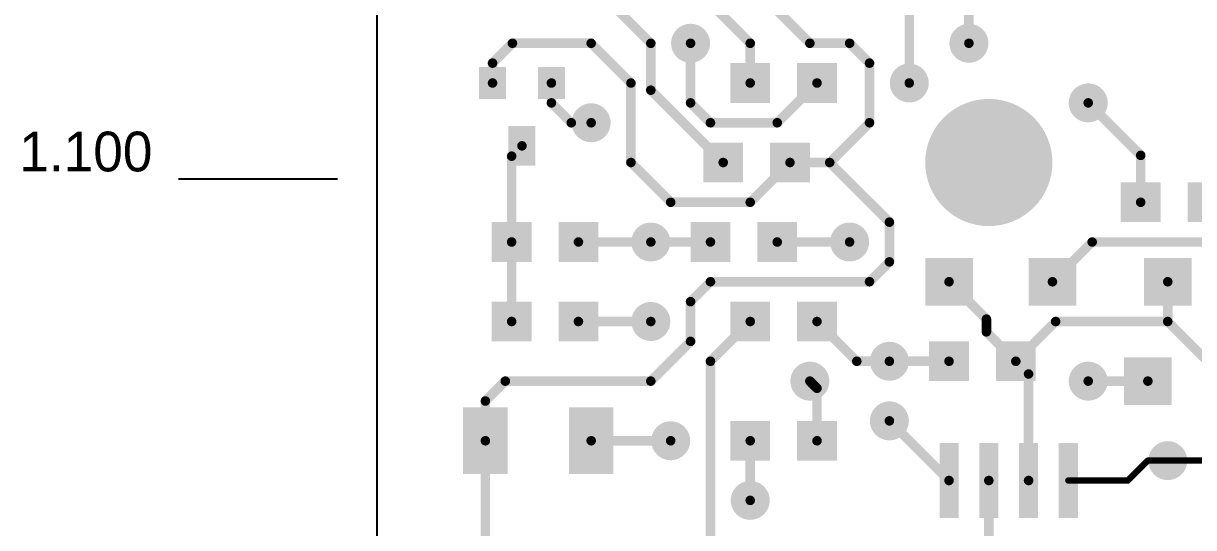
# Model space of a CAD drawing. Extents: x -0.35 to 2.85, y -0.25 to 2.55.
# Drawn here: x -0.345 to 1.127, y 0.862 to 1.496 of the extents above; entities that cross this region are included whole.
import ezdxf

# ---------------------------------------------------------------- set-up
doc = ezdxf.new("R2010")
doc.units = 0
doc.header["$MEASUREMENT"] = 0
doc.layers.get('0').update_dxf_attribs({"linetype": 'CONTINUOUS'})
doc.layers.add('TOP', color=7, linetype='CONTINUOUS')

msp = doc.modelspace()

# ---------------------------------------------------------------- linework, layer by layer
at = {"linetype": 'CONTINUOUS'}
for p, q in [((0.1, 0.4), (0.1, 2.5)), ((0.05, 1.3), (-0.15, 1.3))]:
    msp.add_line(p, q, dxfattribs=at)
at = {"layer": 'TOP'}
for points, const_width in [([(0.844, 1.596), (0.844, 1.471)], 0.012), ([(0.844, 1.471), (0.844, 1.596)], 0.012), ([(0.769, 1.421), (0.769, 1.571)], 0.012), ([(0.569, 1.471), (0.494, 1.546)], 0.012), ([(0.569, 1.546), (0.644, 1.471)], 0.012), ([(0.394, 1.521), (0.444, 1.471)], 0.012), ([(0.245, 1.446), (0.27, 1.471)], 0.012), ([(0.27, 1.471), (0.369, 1.471)], 0.012), ([(0.369, 1.471), (0.419, 1.421)], 0.012), ([(0.444, 1.471), (0.444, 1.412)], 0.012), ([(0.494, 1.396), (0.494, 1.471)], 0.012), ([(0.569, 1.421), (0.569, 1.471)], 0.012), ([(0.644, 1.471), (0.694, 1.471)], 0.012), ([(0.694, 1.471), (0.719, 1.446)], 0.012), ([(0.245, 1.421), (0.245, 1.446)], 0.012), ([(0.719, 1.446), (0.719, 1.371)], 0.012), ([(0.319, 1.396), (0.319, 1.421)], 0.012), ([(0.419, 1.421), (0.419, 1.321)], 0.012), ([(0.444, 1.412), (0.535, 1.321)], 0.012), ([(0.653, 1.421), (0.603, 1.371)], 0.012), ([(0.344, 1.371), (0.319, 1.396)], 0.012), ([(0.519, 1.371), (0.494, 1.396)], 0.012), ([(0.994, 1.396), (1.06, 1.33)], 0.012), ([(0.369, 1.371), (0.344, 1.371)], 0.012), ([(0.603, 1.371), (0.519, 1.371)], 0.012), ([(0.719, 1.371), (0.669, 1.321)], 0.012), ([(0.269, 1.329), (0.282, 1.342)], 0.012), ([(0.269, 1.221), (0.269, 1.329)], 0.012), ([(0.419, 1.321), (0.469, 1.271)], 0.012), ([(0.569, 1.271), (0.619, 1.321)], 0.012), ([(0.669, 1.321), (0.619, 1.321)], 0.012), ([(0.619, 1.321), (0.669, 1.321)], 0.012), ([(0.669, 1.321), (0.744, 1.246)], 0.012), ([(1.06, 1.33), (1.06, 1.271)], 0.012), ([(0.469, 1.271), (0.569, 1.271)], 0.012), ([(0.744, 1.246), (0.744, 1.196)], 0.012), ([(0.269, 1.121), (0.269, 1.221)], 0.012), ([(0.353, 1.221), (0.519, 1.221)], 0.012), ([(0.353, 1.221), (0.444, 1.221)], 0.012), ([(0.444, 1.221), (0.353, 1.221)], 0.012), ([(0.694, 1.221), (0.603, 1.221)], 0.012), ([(0.694, 1.221), (0.603, 1.221)], 0.012), ([(0.999, 1.221), (0.949, 1.171)], 0.012), ([(1.174, 1.221), (0.999, 1.221)], 0.012), ([(0.744, 1.196), (0.719, 1.171)], 0.012), ([(0.519, 1.171), (0.494, 1.146)], 0.012), ([(0.719, 1.171), (0.519, 1.171)], 0.012), ([(0.819, 1.171), (0.866, 1.124)], 0.012), ([(1.094, 1.171), (1.094, 1.121)], 0.012), ([(1.094, 1.121), (1.094, 1.171)], 0.012), ([(0.494, 1.146), (0.494, 1.096)], 0.012), ([(0.444, 1.121), (0.353, 1.121)], 0.012), ([(0.519, 1.071), (0.569, 1.121)], 0.012), ([(0.653, 1.121), (0.703, 1.071)], 0.012), ([(0.866, 1.124), (0.866, 1.108)], 0.012), ([(0.953, 1.121), (0.903, 1.071)], 0.012), ([(1.094, 1.121), (0.953, 1.121)], 0.012), ([(1.144, 1.071), (1.094, 1.121)], 0.012), ([(0.866, 1.108), (0.903, 1.071)], 0.012), ([(0.494, 1.096), (0.444, 1.046)], 0.012), ([(0.519, 0.821), (0.519, 1.071)], 0.012), ([(0.703, 1.071), (0.819, 1.071)], 0.012), ([(0.744, 1.071), (0.819, 1.071)], 0.012), ([(0.744, 1.071), (0.819, 1.071)], 0.012), ([(0.919, 1.055), (0.903, 1.071)], 0.012), ([(0.919, 0.921), (0.919, 1.055)], 0.012), ([(0.261, 1.046), (0.236, 1.021)], 0.012), ([(0.444, 1.046), (0.261, 1.046)], 0.012), ([(0.653, 1.037), (0.644, 1.046)], 0.012), ([(0.653, 1.037), (0.644, 1.046)], 0.012), ([(0.653, 1.037), (0.644, 1.046)], 0.012), ([(1.069, 1.046), (0.994, 1.046)], 0.012), ([(0.653, 0.971), (0.653, 1.037)], 0.012), ([(0.653, 0.971), (0.653, 1.037)], 0.012), ([(0.653, 0.971), (0.653, 1.037)], 0.012), ([(0.236, 1.021), (0.236, 0.971)], 0.012), ([(0.744, 0.996), (0.819, 0.921)], 0.012), ([(0.236, 0.838), (0.236, 0.971)], 0.012), ([(0.369, 0.971), (0.469, 0.971)], 0.012), ([(0.469, 0.971), (0.369, 0.971)], 0.012), ([(0.469, 0.971), (0.369, 0.971)], 0.012), ([(0.569, 0.971), (0.569, 0.896)], 0.012), ([(0.569, 0.971), (0.569, 0.896)], 0.012), ([(1.069, 0.946), (1.044, 0.921)], 0.008), ([(1.185, 0.946), (1.069, 0.946)], 0.008), ([(1.185, 0.946), (1.094, 0.946)], 0.008), ([(0.869, 0.921), (0.869, 0.846)], 0.012), ([(0.869, 0.921), (0.869, 0.846)], 0.012), ([(1.044, 0.921), (0.969, 0.921)], 0.008)]:
    msp.add_lwpolyline(points, dxfattribs=dict(at, const_width=const_width))
for points, const_width in [([(0.482, 1.471, 1), (0.506, 1.471, 1)], 0.025), ([(0.832, 1.471, 1), (0.856, 1.471, 1)], 0.025), ([(0.832, 1.471, 1), (0.856, 1.471, 1)], 0.025), ([(0.267, 1.471, 1), (0.273, 1.471, 1)], 0.006), ([(0.267, 1.471, 1), (0.273, 1.471, 1)], 0.006), ([(0.366, 1.471, 1), (0.372, 1.471, 1)], 0.006), ([(0.366, 1.471, 1), (0.372, 1.471, 1)], 0.006), ([(0.441, 1.471, 1), (0.447, 1.471, 1)], 0.006), ([(0.441, 1.471, 1), (0.447, 1.471, 1)], 0.006), ([(0.491, 1.471, 1), (0.497, 1.471, 1)], 0.006), ([(0.566, 1.471, 1), (0.572, 1.471, 1)], 0.006), ([(0.566, 1.471, 1), (0.572, 1.471, 1)], 0.006), ([(0.641, 1.471, 1), (0.647, 1.471, 1)], 0.006), ([(0.641, 1.471, 1), (0.647, 1.471, 1)], 0.006), ([(0.691, 1.471, 1), (0.697, 1.471, 1)], 0.006), ([(0.691, 1.471, 1), (0.697, 1.471, 1)], 0.006), ([(0.841, 1.471, 1), (0.847, 1.471, 1)], 0.006), ([(0.841, 1.471, 1), (0.847, 1.471, 1)], 0.006), ([(0.242, 1.446, 1), (0.248, 1.446, 1)], 0.006), ([(0.242, 1.446, 1), (0.248, 1.446, 1)], 0.006), ([(0.716, 1.446, 1), (0.722, 1.446, 1)], 0.006), ([(0.716, 1.446, 1), (0.722, 1.446, 1)], 0.006), ([(0.757, 1.421, 1), (0.781, 1.421, 1)], 0.025), ([(0.242, 1.421, 1), (0.248, 1.421, 1)], 0.006), ([(0.316, 1.421, 1), (0.322, 1.421, 1)], 0.006), ([(0.416, 1.421, 1), (0.422, 1.421, 1)], 0.006), ([(0.416, 1.421, 1), (0.422, 1.421, 1)], 0.006), ([(0.441, 1.412, 1), (0.447, 1.412, 1)], 0.006), ([(0.441, 1.412, 1), (0.447, 1.412, 1)], 0.006), ([(0.566, 1.421, 1), (0.572, 1.421, 1)], 0.006), ([(0.65, 1.421, 1), (0.656, 1.421, 1)], 0.006), ([(0.766, 1.421, 1), (0.772, 1.421, 1)], 0.006), ([(0.982, 1.396, 1), (1.006, 1.396, 1)], 0.025), ([(0.316, 1.396, 1), (0.322, 1.396, 1)], 0.006), ([(0.316, 1.396, 1), (0.322, 1.396, 1)], 0.006), ([(0.491, 1.396, 1), (0.497, 1.396, 1)], 0.006), ([(0.491, 1.396, 1), (0.497, 1.396, 1)], 0.006), ([(0.829, 1.321, 1), (0.909, 1.321, 1)], 0.08), ([(0.991, 1.396, 1), (0.997, 1.396, 1)], 0.006), ([(0.357, 1.371, 1), (0.381, 1.371, 1)], 0.025), ([(0.341, 1.371, 1), (0.347, 1.371, 1)], 0.006), ([(0.341, 1.371, 1), (0.347, 1.371, 1)], 0.006), ([(0.366, 1.371, 1), (0.372, 1.371, 1)], 0.006), ([(0.516, 1.371, 1), (0.522, 1.371, 1)], 0.006), ([(0.516, 1.371, 1), (0.522, 1.371, 1)], 0.006), ([(0.6, 1.371, 1), (0.606, 1.371, 1)], 0.006), ([(0.6, 1.371, 1), (0.606, 1.371, 1)], 0.006), ([(0.716, 1.371, 1), (0.722, 1.371, 1)], 0.006), ([(0.716, 1.371, 1), (0.722, 1.371, 1)], 0.006), ([(0.279, 1.342, 1), (0.285, 1.342, 1)], 0.006), ([(0.266, 1.329, 1), (0.272, 1.329, 1)], 0.006), ([(0.266, 1.329, 1), (0.272, 1.329, 1)], 0.006), ([(0.416, 1.321, 1), (0.422, 1.321, 1)], 0.006), ([(0.416, 1.321, 1), (0.422, 1.321, 1)], 0.006), ([(0.532, 1.321, 1), (0.538, 1.321, 1)], 0.006), ([(0.616, 1.321, 1), (0.622, 1.321, 1)], 0.006), ([(0.616, 1.321, 1), (0.622, 1.321, 1)], 0.006), ([(0.616, 1.321, 1), (0.622, 1.321, 1)], 0.006), ([(0.666, 1.321, 1), (0.672, 1.321, 1)], 0.006), ([(0.666, 1.321, 1), (0.672, 1.321, 1)], 0.006), ([(0.666, 1.321, 1), (0.672, 1.321, 1)], 0.006), ([(0.666, 1.321, 1), (0.672, 1.321, 1)], 0.006), ([(1.057, 1.33, 1), (1.063, 1.33, 1)], 0.006), ([(1.057, 1.33, 1), (1.063, 1.33, 1)], 0.006), ([(0.466, 1.271, 1), (0.472, 1.271, 1)], 0.006), ([(0.466, 1.271, 1), (0.472, 1.271, 1)], 0.006), ([(0.566, 1.271, 1), (0.572, 1.271, 1)], 0.006), ([(0.566, 1.271, 1), (0.572, 1.271, 1)], 0.006), ([(1.057, 1.271, 1), (1.063, 1.271, 1)], 0.006), ([(0.741, 1.246, 1), (0.747, 1.246, 1)], 0.006), ([(0.741, 1.246, 1), (0.747, 1.246, 1)], 0.006), ([(0.432, 1.221, 1), (0.456, 1.221, 1)], 0.025), ([(0.432, 1.221, 1), (0.456, 1.221, 1)], 0.025), ([(0.682, 1.221, 1), (0.706, 1.221, 1)], 0.025), ([(0.682, 1.221, 1), (0.706, 1.221, 1)], 0.025), ([(0.266, 1.221, 1), (0.272, 1.221, 1)], 0.006), ([(0.266, 1.221, 1), (0.272, 1.221, 1)], 0.006), ([(0.35, 1.221, 1), (0.356, 1.221, 1)], 0.006), ([(0.35, 1.221, 1), (0.356, 1.221, 1)], 0.006), ([(0.35, 1.221, 1), (0.356, 1.221, 1)], 0.006), ([(0.441, 1.221, 1), (0.447, 1.221, 1)], 0.006), ([(0.441, 1.221, 1), (0.447, 1.221, 1)], 0.006), ([(0.516, 1.221, 1), (0.522, 1.221, 1)], 0.006), ([(0.6, 1.221, 1), (0.606, 1.221, 1)], 0.006), ([(0.6, 1.221, 1), (0.606, 1.221, 1)], 0.006), ([(0.691, 1.221, 1), (0.697, 1.221, 1)], 0.006), ([(0.691, 1.221, 1), (0.697, 1.221, 1)], 0.006), ([(0.996, 1.221, 1), (1.002, 1.221, 1)], 0.006), ([(0.996, 1.221, 1), (1.002, 1.221, 1)], 0.006), ([(0.741, 1.196, 1), (0.747, 1.196, 1)], 0.006), ([(0.741, 1.196, 1), (0.747, 1.196, 1)], 0.006), ([(0.516, 1.171, 1), (0.522, 1.171, 1)], 0.006), ([(0.516, 1.171, 1), (0.522, 1.171, 1)], 0.006), ([(0.716, 1.171, 1), (0.722, 1.171, 1)], 0.006), ([(0.716, 1.171, 1), (0.722, 1.171, 1)], 0.006), ([(0.816, 1.171, 1), (0.822, 1.171, 1)], 0.006), ([(0.946, 1.171, 1), (0.952, 1.171, 1)], 0.006), ([(1.091, 1.171, 1), (1.097, 1.171, 1)], 0.006), ([(1.091, 1.171, 1), (1.097, 1.171, 1)], 0.006), ([(0.491, 1.146, 1), (0.497, 1.146, 1)], 0.006), ([(0.491, 1.146, 1), (0.497, 1.146, 1)], 0.006), ([(0.432, 1.121, 1), (0.456, 1.121, 1)], 0.025), ([(0.266, 1.121, 1), (0.272, 1.121, 1)], 0.006), ([(0.35, 1.121, 1), (0.356, 1.121, 1)], 0.006), ([(0.441, 1.121, 1), (0.447, 1.121, 1)], 0.006), ([(0.566, 1.121, 1), (0.572, 1.121, 1)], 0.006), ([(0.65, 1.121, 1), (0.656, 1.121, 1)], 0.006), ([(0.863, 1.124, 1), (0.869, 1.124, 1)], 0.006), ([(0.863, 1.124, 1), (0.869, 1.124, 1)], 0.006), ([(0.95, 1.121, 1), (0.956, 1.121, 1)], 0.006), ([(0.95, 1.121, 1), (0.956, 1.121, 1)], 0.006), ([(1.091, 1.121, 1), (1.097, 1.121, 1)], 0.006), ([(1.091, 1.121, 1), (1.097, 1.121, 1)], 0.006), ([(1.091, 1.121, 1), (1.097, 1.121, 1)], 0.006), ([(1.091, 1.121, 1), (1.097, 1.121, 1)], 0.006), ([(0.863, 1.108, 1), (0.869, 1.108, 1)], 0.006), ([(0.863, 1.108, 1), (0.869, 1.108, 1)], 0.006), ([(0.491, 1.096, 1), (0.497, 1.096, 1)], 0.006), ([(0.491, 1.096, 1), (0.497, 1.096, 1)], 0.006), ([(0.732, 1.071, 1), (0.756, 1.071, 1)], 0.025), ([(0.732, 1.071, 1), (0.756, 1.071, 1)], 0.025), ([(0.516, 1.071, 1), (0.522, 1.071, 1)], 0.006), ([(0.516, 1.071, 1), (0.522, 1.071, 1)], 0.006), ([(0.7, 1.071, 1), (0.706, 1.071, 1)], 0.006), ([(0.7, 1.071, 1), (0.706, 1.071, 1)], 0.006), ([(0.741, 1.071, 1), (0.747, 1.071, 1)], 0.006), ([(0.741, 1.071, 1), (0.747, 1.071, 1)], 0.006), ([(0.816, 1.071, 1), (0.822, 1.071, 1)], 0.006), ([(0.816, 1.071, 1), (0.822, 1.071, 1)], 0.006), ([(0.816, 1.071, 1), (0.822, 1.071, 1)], 0.006), ([(0.9, 1.071, 1), (0.906, 1.071, 1)], 0.006), ([(0.9, 1.071, 1), (0.906, 1.071, 1)], 0.006), ([(0.9, 1.071, 1), (0.906, 1.071, 1)], 0.006), ([(0.632, 1.046, 1), (0.656, 1.046, 1)], 0.025), ([(0.632, 1.046, 1), (0.656, 1.046, 1)], 0.025), ([(0.632, 1.046, 1), (0.656, 1.046, 1)], 0.025), ([(0.916, 1.055, 1), (0.922, 1.055, 1)], 0.006), ([(0.916, 1.055, 1), (0.922, 1.055, 1)], 0.006), ([(0.982, 1.046, 1), (1.006, 1.046, 1)], 0.025), ([(0.258, 1.046, 1), (0.264, 1.046, 1)], 0.006), ([(0.258, 1.046, 1), (0.264, 1.046, 1)], 0.006), ([(0.441, 1.046, 1), (0.447, 1.046, 1)], 0.006), ([(0.441, 1.046, 1), (0.447, 1.046, 1)], 0.006), ([(0.641, 1.046, 1), (0.647, 1.046, 1)], 0.006), ([(0.641, 1.046, 1), (0.647, 1.046, 1)], 0.006), ([(0.641, 1.046, 1), (0.647, 1.046, 1)], 0.006), ([(0.991, 1.046, 1), (0.997, 1.046, 1)], 0.006), ([(1.066, 1.046, 1), (1.072, 1.046, 1)], 0.006), ([(0.65, 1.037, 1), (0.656, 1.037, 1)], 0.006), ([(0.65, 1.037, 1), (0.656, 1.037, 1)], 0.006), ([(0.65, 1.037, 1), (0.656, 1.037, 1)], 0.006), ([(0.65, 1.037, 1), (0.656, 1.037, 1)], 0.006), ([(0.65, 1.037, 1), (0.656, 1.037, 1)], 0.006), ([(0.65, 1.037, 1), (0.656, 1.037, 1)], 0.006), ([(0.233, 1.021, 1), (0.239, 1.021, 1)], 0.006), ([(0.233, 1.021, 1), (0.239, 1.021, 1)], 0.006), ([(0.732, 0.996, 1), (0.756, 0.996, 1)], 0.025), ([(0.741, 0.996, 1), (0.747, 0.996, 1)], 0.006), ([(0.457, 0.971, 1), (0.481, 0.971, 1)], 0.025), ([(0.457, 0.971, 1), (0.481, 0.971, 1)], 0.025), ([(0.457, 0.971, 1), (0.481, 0.971, 1)], 0.025), ([(0.233, 0.971, 1), (0.239, 0.971, 1)], 0.006), ([(0.233, 0.971, 1), (0.239, 0.971, 1)], 0.006), ([(0.366, 0.971, 1), (0.372, 0.971, 1)], 0.006), ([(0.366, 0.971, 1), (0.372, 0.971, 1)], 0.006), ([(0.366, 0.971, 1), (0.372, 0.971, 1)], 0.006), ([(0.466, 0.971, 1), (0.472, 0.971, 1)], 0.006), ([(0.466, 0.971, 1), (0.472, 0.971, 1)], 0.006), ([(0.466, 0.971, 1), (0.472, 0.971, 1)], 0.006), ([(0.566, 0.971, 1), (0.572, 0.971, 1)], 0.006), ([(0.566, 0.971, 1), (0.572, 0.971, 1)], 0.006), ([(0.65, 0.971, 1), (0.656, 0.971, 1)], 0.006), ([(0.65, 0.971, 1), (0.656, 0.971, 1)], 0.006), ([(0.65, 0.971, 1), (0.656, 0.971, 1)], 0.006), ([(1.082, 0.946, 1), (1.106, 0.946, 1)], 0.025), ([(1.067, 0.946, 1), (1.071, 0.946, 1)], 0.004), ([(1.067, 0.946, 1), (1.071, 0.946, 1)], 0.004), ([(1.092, 0.946, 1), (1.096, 0.946, 1)], 0.004), ([(0.816, 0.921, 1), (0.822, 0.921, 1)], 0.006), ([(0.866, 0.921, 1), (0.872, 0.921, 1)], 0.006), ([(0.866, 0.921, 1), (0.872, 0.921, 1)], 0.006), ([(0.916, 0.921, 1), (0.922, 0.921, 1)], 0.006), ([(0.557, 0.896, 1), (0.581, 0.896, 1)], 0.025), ([(0.557, 0.896, 1), (0.581, 0.896, 1)], 0.025), ([(0.967, 0.921, 1), (0.971, 0.921, 1)], 0.004), ([(1.042, 0.921, 1), (1.046, 0.921, 1)], 0.004), ([(1.042, 0.921, 1), (1.046, 0.921, 1)], 0.004), ([(0.566, 0.896, 1), (0.572, 0.896, 1)], 0.006), ([(0.566, 0.896, 1), (0.572, 0.896, 1)], 0.006)]:
    msp.add_lwpolyline(points, format="xyb", close=True, dxfattribs=dict(at, const_width=const_width))
for points in [[(0.544, 1.396), (0.594, 1.396), (0.544, 1.446), (0.594, 1.446)], [(0.628, 1.396), (0.678, 1.396), (0.628, 1.446), (0.678, 1.446)], [(0.228, 1.401), (0.262, 1.401), (0.228, 1.441), (0.262, 1.441)], [(0.302, 1.401), (0.336, 1.401), (0.302, 1.441), (0.336, 1.441)], [(0.265, 1.317), (0.299, 1.317), (0.265, 1.367), (0.299, 1.367)], [(0.51, 1.296), (0.56, 1.296), (0.51, 1.346), (0.56, 1.346)], [(0.594, 1.296), (0.644, 1.296), (0.594, 1.346), (0.644, 1.346)], [(1.035, 1.246), (1.085, 1.246), (1.035, 1.296), (1.085, 1.296)], [(1.119, 1.246), (1.169, 1.246), (1.119, 1.296), (1.169, 1.296)], [(0.244, 1.196), (0.294, 1.196), (0.244, 1.246), (0.294, 1.246)], [(0.328, 1.196), (0.378, 1.196), (0.328, 1.246), (0.378, 1.246)], [(0.494, 1.196), (0.544, 1.196), (0.494, 1.246), (0.544, 1.246)], [(0.578, 1.196), (0.628, 1.196), (0.578, 1.246), (0.628, 1.246)], [(0.789, 1.141), (0.849, 1.141), (0.789, 1.201), (0.849, 1.201)], [(0.919, 1.141), (0.979, 1.141), (0.919, 1.201), (0.979, 1.201)], [(1.064, 1.141), (1.124, 1.141), (1.064, 1.201), (1.124, 1.201)], [(0.244, 1.096), (0.294, 1.096), (0.244, 1.146), (0.294, 1.146)], [(0.328, 1.096), (0.378, 1.096), (0.328, 1.146), (0.378, 1.146)], [(0.544, 1.096), (0.594, 1.096), (0.544, 1.146), (0.594, 1.146)], [(0.628, 1.096), (0.678, 1.096), (0.628, 1.146), (0.678, 1.146)], [(0.794, 1.046), (0.844, 1.046), (0.794, 1.096), (0.844, 1.096)], [(0.878, 1.046), (0.928, 1.046), (0.878, 1.096), (0.928, 1.096)], [(1.039, 1.016), (1.099, 1.016), (1.039, 1.076), (1.099, 1.076)], [(0.208, 0.929), (0.264, 0.929), (0.208, 1.013), (0.264, 1.013)], [(0.341, 0.929), (0.397, 0.929), (0.341, 1.013), (0.397, 1.013)], [(0.544, 0.946), (0.594, 0.946), (0.544, 0.996), (0.594, 0.996)], [(0.628, 0.946), (0.678, 0.946), (0.628, 0.996), (0.678, 0.996)], [(0.807, 0.874), (0.831, 0.874), (0.807, 0.968), (0.831, 0.968)], [(0.857, 0.874), (0.881, 0.874), (0.857, 0.968), (0.881, 0.968)], [(0.907, 0.874), (0.931, 0.874), (0.907, 0.968), (0.931, 0.968)], [(0.957, 0.874), (0.981, 0.874), (0.957, 0.968), (0.981, 0.968)]]:
    msp.add_solid(points, dxfattribs=at)

# ---------------------------------------------------------------- texts
at = {"linetype": 'CONTINUOUS'}
msp.add_text('1.100', height=0.05, dxfattribs=at).set_placement((-0.35, 1.3098))

doc.saveas('drawing.dxf')
